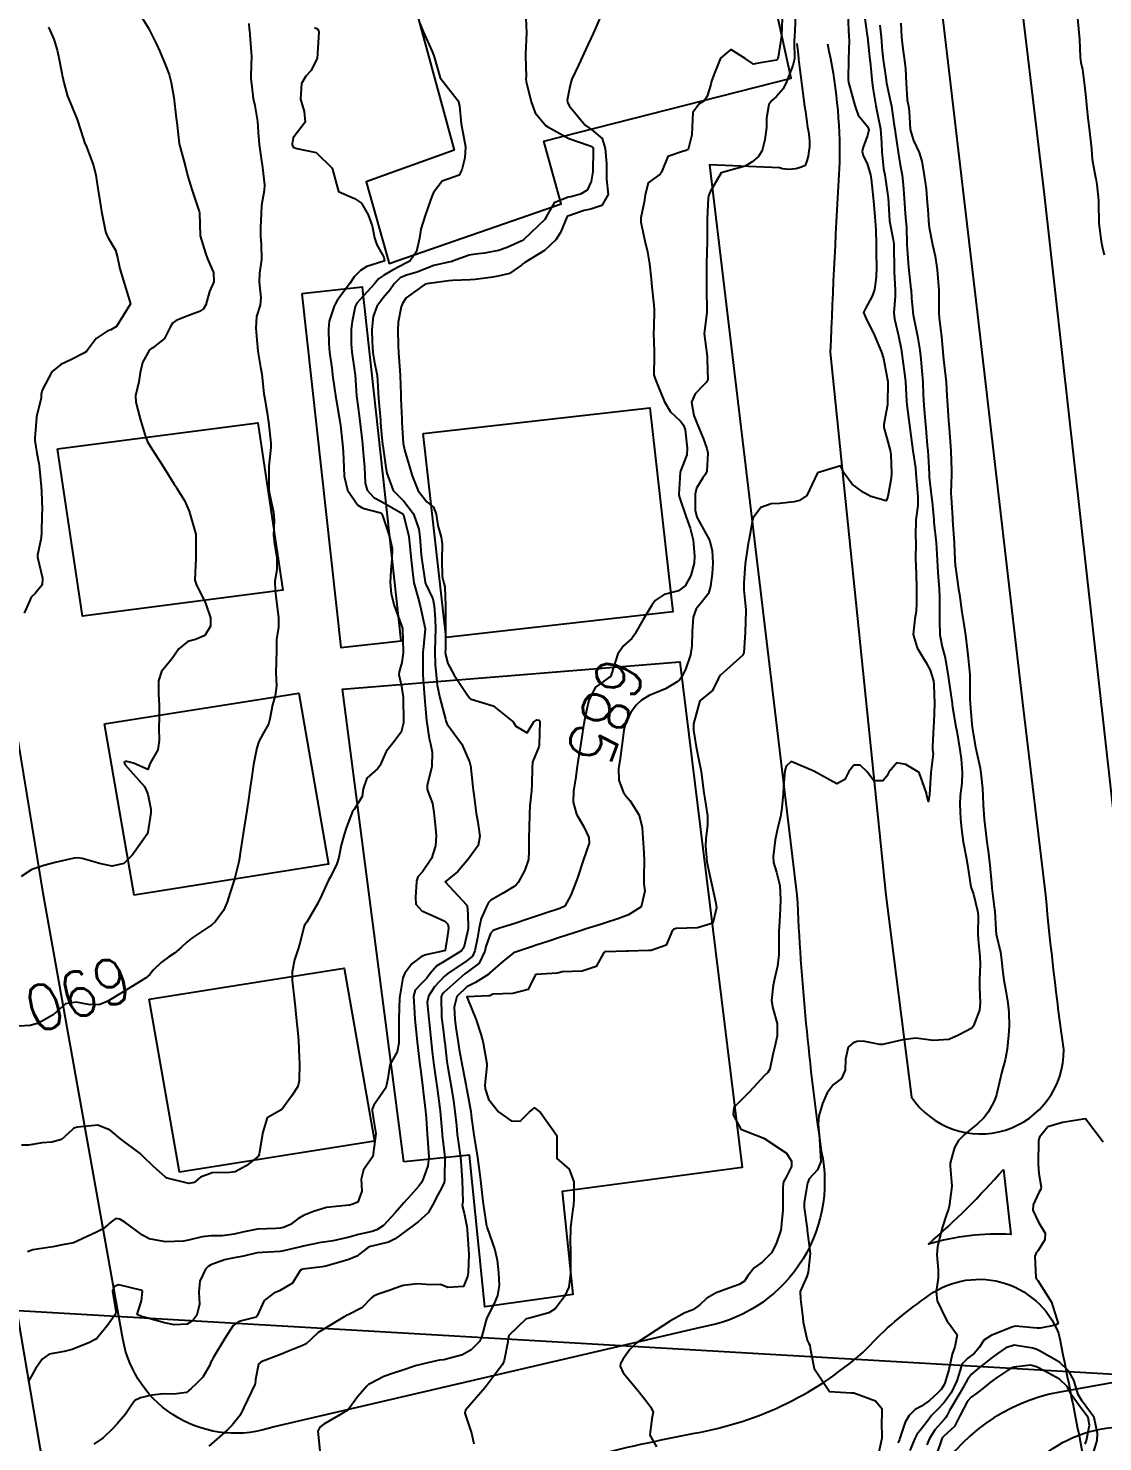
# Model space of a CAD drawing. Header units: metres. Extents: x 292545 to 299085, y 7450245 to 7463078.
# Drawn here: x 296168.9 to 296262.4, y 7455202.4 to 7455325.5 of the extents above; entities that cross this region are included whole.
import ezdxf
from ezdxf.enums import TextEntityAlignment as Align

# ---------------------------------------------------------------- set-up
doc = ezdxf.new("R2010")
doc.units = ezdxf.units.M
doc.linetypes.add('CONTINUO', pattern=[0])
for name, color, linetype in [('Cotas', 45, 'Continuous'), ('Curvas de Nivel 1m', 11, 'Continuous'), ('Curvas de Nivel 5m', 15, 'Continuous'), ('Edificações', 30, 'Continuous'), ('TEXTO', 45, 'Continuous'), ('Vias Primárias', 230, 'Continuous')]:
    doc.layers.add(name, color=color, linetype=linetype)
doc.styles.add('Style-STANDARD', font='STANDARD.shx')

msp = doc.modelspace()

# ---------------------------------------------------------------- linework, layer by layer
at = {"layer": 'Curvas de Nivel 1m', "flags": 128}
for points, elevation in [([(296178.06, 7455327.46), (296179.32, 7455325.45), (296180.02, 7455324.08), (296180.3, 7455323.44), (296180.81, 7455322.24), (296181.11, 7455321.42), (296181.3, 7455320.73), (296181.53, 7455319.42), (296181.73, 7455317.63), (296181.76, 7455317.41), (296181.78, 7455317.25), (296181.93, 7455315.94), (296182, 7455315.41), (296182.02, 7455315.31), (296182.53, 7455313.4), (296182.76, 7455312.53), (296183.08, 7455311.4), (296183.74, 7455309.51), (296183.76, 7455309.39), (296183.82, 7455307.39), (296184.28, 7455305.86), (296184.45, 7455305.38), (296184.99, 7455304.18), (296185.01, 7455303.38), (296184.62, 7455302.54), (296184.31, 7455301.38), (296184.12, 7455301.02), (296183.75, 7455300.79), (296182.74, 7455300.41), (296181.74, 7455299.99), (296181.4, 7455299.76), (296181.2, 7455299.43), (296180.72, 7455298.43), (296179.71, 7455297.62), (296179.58, 7455297.56), (296179.4, 7455297.44), (296178.79, 7455296.35), (296178.6, 7455295.45), (296178.48, 7455294.65), (296178.19, 7455293.45), (296178.21, 7455292.9), (296178.6, 7455291.45), (296178.99, 7455290.07), (296179.24, 7455289.44), (296179.61, 7455288.84), (296180.52, 7455287.43), (296181.57, 7455285.74), (296181.69, 7455285.54), (296181.77, 7455285.42), (296182.46, 7455284.32), (296182.85, 7455283.4), (296183.41, 7455281.49), (296183.44, 7455281.39), (296183.45, 7455281.33), (296183.44, 7455279.39), (296183.44, 7455279.34), (296183.36, 7455277.39), (296183.47, 7455277.05), (296184.29, 7455275.38), (296184.71, 7455274.1), (296184.71, 7455273.38), (296184.22, 7455272.57), (296183.41, 7455272.21), (296182.75, 7455272.05), (296181.95, 7455271.41), (296181.38, 7455270.58), (296180.86, 7455269.94), (296180.44, 7455269.43), (296180.19, 7455268.61), (296180.19, 7455267.43), (296180.24, 7455266.53), (296180.24, 7455265.43), (296180.22, 7455264.53), (296180.26, 7455263.43), (296180.12, 7455262.6), (296179.46, 7455261.44), (296179.4, 7455261.32), (296179.27, 7455260.89), (296178, 7455261.46), (296177.43, 7455261.61), (296177.28, 7455261.59), (296177.21, 7455261.54), (296177.19, 7455261.47), (296177.28, 7455261.32), (296178.93, 7455259.44), (296179.06, 7455259.26), (296179.25, 7455258.74), (296179.52, 7455257.44), (296179.52, 7455257.14), (296179.26, 7455255.44), (296179.2, 7455255.27), (296177.93, 7455253.46), (296177.18, 7455252.72), (296176.16, 7455252.49), (296175.17, 7455252.69), (296173.53, 7455253.16), (296173.18, 7455253.21), (296172.85, 7455253.18), (296171.18, 7455252.79), (296170.2, 7455252.53), (296169.17, 7455252.18), (296168.24, 7455251.57)], 691), ([(296212.14, 7455326.98), (296212.23, 7455325.06), (296212.16, 7455323.2), (296212.15, 7455323.06), (296212.2, 7455321.26), (296212.19, 7455321.06), (296212.22, 7455320.83), (296212.64, 7455319.05), (296213, 7455318.09), (296213.87, 7455317.03), (296213.9, 7455316.99), (296213.94, 7455316.96), (296214.09, 7455316.88), (296215.93, 7455315.84), (296217.68, 7455315.23), (296217.92, 7455315.15), (296218.01, 7455315.08), (296218.04, 7455314.99), (296218.04, 7455314.87), (296218, 7455312.99), (296217.88, 7455312.12), (296217.52, 7455311.35), (296216.94, 7455311), (296216.11, 7455310.77), (296215.87, 7455310.73), (296214.64, 7455310.24), (296213.96, 7455309.03), (296213.93, 7455308.94), (296213.84, 7455308.8), (296212.01, 7455307.06), (296211.82, 7455306.94), (296210.54, 7455306.35), (296209.81, 7455306.1), (296208.57, 7455305.86), (296207.81, 7455305.79), (296207.24, 7455305.68), (296205.8, 7455305.16), (296205.78, 7455305.15), (296205.72, 7455305.13), (296204.16, 7455304.78), (296203.8, 7455304.65), (296202.73, 7455304.22), (296201.78, 7455303.96), (296201.25, 7455303.72), (296200.7, 7455303.19), (296200.33, 7455302.64), (296199.76, 7455301.97), (296199.19, 7455301.21), (296198.89, 7455300.36), (296198.77, 7455299.21), (296198.79, 7455298.15), (296198.87, 7455297.21), (296198.98, 7455296.5), (296199.22, 7455295.21), (296199.26, 7455294.79), (296199.35, 7455293.2), (296199.51, 7455291.33), (296199.53, 7455291.2), (296199.53, 7455291.1), (296199.62, 7455290.11), (296199.7, 7455289.2), (296199.72, 7455289.09), (296200, 7455287.2), (296200.07, 7455286.7), (296200.64, 7455285.19), (296201.55, 7455284.26), (296202.41, 7455283.17), (296202.86, 7455281.83), (296202.95, 7455281.17), (296203.06, 7455279.6), (296203.11, 7455279.16), (296203.4, 7455277.22), (296203.42, 7455277.16), (296203.46, 7455277.05), (296204.07, 7455275.77), (296204.2, 7455275.15), (296204.28, 7455273.99), (296204.31, 7455273.15), (296204.29, 7455272.27), (296204.25, 7455271.15), (296204.27, 7455270.04), (296204.36, 7455269.15), (296204.47, 7455268.25), (296204.68, 7455267.14), (296205.17, 7455265.28), (296205.21, 7455265.13), (296205.23, 7455265.04), (296205.32, 7455264.85), (296206.61, 7455263.12), (296207.28, 7455261.58), (296207.38, 7455261.11), (296207.4, 7455260.98), (296207.6, 7455259.11), (296207.64, 7455258.71), (296207.86, 7455257.1), (296208.01, 7455256.31), (296208.18, 7455255.1), (296208.02, 7455254.27), (296207.18, 7455253.11), (296206.26, 7455252.03), (296205.16, 7455251.13), (296207.02, 7455249.11), (296207.06, 7455249.04), (296207.12, 7455248.31), (296207.17, 7455247.11), (296207.16, 7455247.06), (296207.11, 7455246.75), (296206.79, 7455245.41), (296206.58, 7455245.12), (296205.07, 7455244.17), (296204.43, 7455243.79), (296203.85, 7455243.15), (296203.52, 7455242.7), (296203.05, 7455242.23), (296202.53, 7455241.68), (296202.4, 7455241.17), (296202.48, 7455239.71), (296202.51, 7455239.16), (296202.68, 7455237.48), (296202.71, 7455237.16), (296202.95, 7455235.18), (296202.95, 7455235.16), (296202.97, 7455235.04), (296203.21, 7455233.16), (296203.24, 7455232.85), (296203.45, 7455231.15), (296203.5, 7455230.57), (296203.59, 7455229.15), (296203.65, 7455228.39), (296203.72, 7455227.15), (296203.64, 7455226.38), (296203.22, 7455225.16), (296203.09, 7455224.92), (296202.84, 7455224.59), (296202.16, 7455223.84), (296201.56, 7455223.17), (296200.81, 7455222.3), (296199.78, 7455221.2), (296199.2, 7455220.8), (296198.8, 7455220.68), (296197.6, 7455220.42), (296196.79, 7455220.18), (296195.39, 7455219.85), (296194.79, 7455219.78), (296194.33, 7455219.72), (296192.78, 7455219.39), (296192.7, 7455219.37), (296192.33, 7455219.28), (296191.08, 7455218.99), (296190.78, 7455218.93), (296189.25, 7455218.85), (296188.78, 7455218.81), (296187.59, 7455218.52), (296186.77, 7455218.36), (296185.93, 7455218.2), (296184.76, 7455217.76), (296184.51, 7455217.62), (296184.29, 7455217.38), (296183.8, 7455216.33), (296183.7, 7455215.39), (296183.76, 7455214.35), (296183.54, 7455213.39), (296183.17, 7455212.92), (296182.7, 7455212.61), (296181.56, 7455212.55), (296180.7, 7455212.71), (296178.95, 7455213.2), (296178.71, 7455213.27), (296178.33, 7455213.45), (296178.43, 7455213.74), (296178.72, 7455214.62), (296178.8, 7455215.45), (296178.78, 7455215.49), (296178.73, 7455215.52), (296178.64, 7455215.55), (296176.74, 7455216.02), (296176.32, 7455215.89), (296176.19, 7455215.48), (296176.48, 7455213.71), (296176.46, 7455213.47), (296175.73, 7455212.45), (296174.93, 7455211.49), (296174.81, 7455211.36), (296174.68, 7455211.26), (296174.19, 7455211.01), (296172.67, 7455210.38), (296171.97, 7455210.23), (296170.67, 7455209.98), (296170.07, 7455209.55), (296169.49, 7455208.72), (296168.85, 7455207.57)], 687), ([(296235.66, 7455326.78), (296235.61, 7455325.21), (296235.57, 7455324.78), (296235.56, 7455324.31), (296235.57, 7455322.78), (296235.43, 7455322.21), (296234.87, 7455320.79), (296234.6, 7455320.18), (296233.97, 7455319.47), (296233.61, 7455319.17), (296233.33, 7455318.81), (296233.15, 7455317.61), (296233.14, 7455316.81), (296233, 7455315.73), (296232.75, 7455314.81), (296232.44, 7455314.28), (296231.9, 7455313.81), (296231.28, 7455313.45), (296229.9, 7455313.07), (296229.18, 7455312.85), (296228.22, 7455311.21), (296228.1, 7455310.87), (296228.05, 7455310.68), (296227.96, 7455308.87), (296227.98, 7455307.03), (296227.98, 7455306.87), (296227.91, 7455304.97), (296227.91, 7455304.87), (296227.91, 7455304.76), (296227.92, 7455302.87), (296227.92, 7455302.72), (296227.94, 7455300.87), (296227.93, 7455300.69), (296227.72, 7455298.87), (296227.96, 7455296.87), (296227.98, 7455296.58), (296228.02, 7455294.87), (296227.92, 7455294.62), (296227.68, 7455294.4), (296226.93, 7455293.62), (296226.6, 7455292.88), (296226.8, 7455291.72), (296227.17, 7455290.87), (296227.62, 7455289.76), (296227.94, 7455288.87), (296228.03, 7455288.45), (296227.93, 7455286.87), (296227.83, 7455286.61), (296227.58, 7455286.31), (296227.04, 7455285.4), (296226.93, 7455284.88), (296226.93, 7455283.49), (296227.08, 7455282.87), (296227.52, 7455282.03), (296228.18, 7455280.86), (296228.4, 7455279.96), (296228.45, 7455278.86), (296228.4, 7455277.94), (296228.26, 7455276.86), (296228.09, 7455276.23), (296227.45, 7455275.41), (296227, 7455274.88), (296226.74, 7455274.18), (296226.65, 7455272.88), (296226.62, 7455271.66), (296226.52, 7455270.88), (296226.09, 7455269.6), (296225.71, 7455268.89), (296225.57, 7455268.7), (296225.37, 7455268.53), (296224.33, 7455267.94), (296223.35, 7455267.53), (296222.93, 7455267.34), (296222.25, 7455266.93), (296221.78, 7455266.5), (296221.33, 7455265.87), (296220.86, 7455264.95), (296220.7, 7455264.33), (296220.54, 7455262.95), (296220.38, 7455261.86), (296220.26, 7455260.96), (296220.27, 7455259.96), (296220.65, 7455258.95), (296220.9, 7455258.6), (296221.25, 7455258.18), (296222.05, 7455256.93), (296222.31, 7455255.84), (296222.37, 7455254.93), (296222.46, 7455253.65), (296222.49, 7455252.93), (296222.46, 7455251.63), (296222.45, 7455250.93), (296222.53, 7455250.31), (296222.22, 7455248.93), (296221.13, 7455248.24), (296220.18, 7455247.9), (296219.12, 7455247.55), (296218.68, 7455247.41), (296217.35, 7455246.99), (296217.17, 7455246.93), (296217.11, 7455246.91), (296215.67, 7455246.44), (296215.1, 7455246.26), (296214.17, 7455245.95), (296213.09, 7455245.6), (296212.67, 7455245.46), (296211.46, 7455245.06), (296211.18, 7455244.96), (296211.08, 7455244.91), (296210.18, 7455244.18), (296209.06, 7455243.22), (296209.01, 7455243.14), (296208.97, 7455243.09), (296207.8, 7455242.35), (296207.05, 7455241.97), (296206.18, 7455241.12), (296205.94, 7455240.21), (296206.01, 7455239.12), (296206.12, 7455238.24), (296206.28, 7455237.12), (296206.37, 7455236.51), (296206.63, 7455235.12), (296206.68, 7455234.84), (296206.95, 7455233.46), (296207.02, 7455233.11), (296207.04, 7455233.01), (296207.38, 7455231.11), (296207.46, 7455230.55), (296207.66, 7455229.1), (296207.8, 7455228.19), (296207.97, 7455227.1), (296208.15, 7455225.81), (296208.23, 7455225.1), (296208.4, 7455223.53), (296208.45, 7455223.09), (296208.76, 7455221.13), (296208.77, 7455221.09), (296208.8, 7455220.98), (296209.47, 7455219.08), (296209.67, 7455218.17), (296209.81, 7455217.08), (296209.85, 7455215.97), (296209.7, 7455215.08), (296209.41, 7455214.39), (296208.75, 7455213.09), (296208.74, 7455213.05), (296208.7, 7455212.85), (296208.33, 7455211.45), (296208.15, 7455211.1), (296207.43, 7455210.35), (296206.67, 7455209.93), (296205.04, 7455209.5), (296204.67, 7455209.45), (296204.4, 7455209.41), (296203.28, 7455209.15), (296202.79, 7455209.03), (296202.66, 7455208.99), (296201.3, 7455208.53), (296200.65, 7455208.33), (296199.81, 7455208.04), (296198.64, 7455207.44), (296198.49, 7455207.35), (296198.32, 7455207.21), (296197.54, 7455206.31), (296196.78, 7455205.23), (296196.71, 7455205.14), (296196.61, 7455205.06), (296196.18, 7455204.81), (296194.6, 7455203.88), (296194.23, 7455203.63), (296194.06, 7455203.27), (296194.25, 7455201.58)], 684), ([(296241.63, 7455326.7), (296241.91, 7455324.83), (296241.92, 7455324.7), (296242.02, 7455323.81), (296242.13, 7455322.7), (296242.15, 7455322.56), (296242.35, 7455320.7), (296242.41, 7455320.27), (296242.66, 7455318.69), (296242.83, 7455317.82), (296243.06, 7455316.69), (296243.16, 7455315.45), (296243.17, 7455314.69), (296243.33, 7455313.25), (296243.43, 7455312.68), (296243.7, 7455310.86), (296243.72, 7455310.68), (296243.84, 7455308.68), (296244.18, 7455307.03), (296244.22, 7455306.68), (296244.22, 7455306.27), (296244.24, 7455304.68), (296244.26, 7455304.21), (296244.34, 7455302.67), (296244.33, 7455302.11), (296244.22, 7455300.68), (296244.27, 7455300.15), (296244.62, 7455298.67), (296244.85, 7455297.53), (296244.99, 7455296.67), (296245.18, 7455295.17), (296245.23, 7455294.66), (296245.33, 7455292.99), (296245.36, 7455292.66), (296245.63, 7455290.66), (296245.89, 7455288.66), (296246.1, 7455287.17), (296246.15, 7455286.65), (296246.25, 7455285.33), (296246.31, 7455284.65), (296246.3, 7455283.9), (296246.14, 7455282.65), (296246.12, 7455281.25), (296246.14, 7455280.65), (296246.11, 7455279.26), (296246.13, 7455278.65), (296246.17, 7455277.96), (296246.2, 7455276.65), (296246.21, 7455275.4), (296246.17, 7455274.65), (296246.06, 7455274.02), (296245.9, 7455272.65), (296246.26, 7455271.5), (296246.78, 7455270.64), (296247.02, 7455270.26), (296247.38, 7455269.56), (296247.67, 7455268.63), (296247.72, 7455268.28), (296247.76, 7455266.63), (296247.71, 7455265.02), (296247.69, 7455264.63), (296247.58, 7455262.91), (296247.6, 7455262.64), (296247.65, 7455262.28), (296247.45, 7455260.64), (296247.34, 7455258.73), (296247.32, 7455258.64), (296247.31, 7455258.58), (296247.25, 7455258.12), (296247.09, 7455258.64), (296247.07, 7455258.83), (296246.43, 7455260.65), (296245.28, 7455261.33), (296244.48, 7455261.47), (296243.79, 7455260.67), (296243.62, 7455260.33), (296243.27, 7455259.91), (296242.48, 7455259.91), (296241.9, 7455260.7), (296241.28, 7455261.29), (296240.73, 7455261.27), (296240.32, 7455260.72), (296239.97, 7455260.02), (296239.26, 7455259.64), (296237.27, 7455260.75), (296235.29, 7455261.59), (296234.86, 7455261.2), (296234.74, 7455260.79), (296234.63, 7455259.42), (296234.58, 7455258.79), (296234.46, 7455257.56), (296234.36, 7455256.79), (296234.13, 7455255.88), (296233.88, 7455254.79), (296233.71, 7455253.32), (296233.74, 7455252.79), (296234, 7455251.96), (296234.3, 7455250.79), (296234.35, 7455249.58), (296234.33, 7455248.79), (296234.26, 7455247.65), (296234.2, 7455246.79), (296234.22, 7455245.67), (296234.21, 7455244.79), (296234.08, 7455243.78), (296233.87, 7455242.79), (296233.72, 7455242.12), (296233.57, 7455240.79), (296233.68, 7455240.13), (296234.06, 7455238.79), (296234.07, 7455237.72), (296233.86, 7455236.79), (296233.68, 7455236.09), (296233.43, 7455234.8), (296233.24, 7455234.51), (296232.96, 7455234.26), (296231.67, 7455232.82), (296230.94, 7455232.11), (296230.28, 7455231.48), (296230.23, 7455230.84), (296230.9, 7455229.58), (296232.89, 7455228.8), (296234.88, 7455227.49), (296235.31, 7455226.78), (296235.3, 7455226.34), (296234.85, 7455225.39), (296234.63, 7455224.99), (296234.58, 7455224.78), (296234.57, 7455224.52), (296234.55, 7455222.78), (296234.55, 7455222.51), (296234.38, 7455220.79), (296233.99, 7455219.59), (296233.57, 7455218.8), (296232.76, 7455217.99), (296232.06, 7455217.51), (296231.52, 7455216.82), (296231.23, 7455216.34), (296230.75, 7455216.05), (296229.85, 7455215.73), (296228.74, 7455215.32), (296227.94, 7455214.86), (296227.32, 7455214.27), (296226.72, 7455213.85), (296226.02, 7455213.58), (296224.79, 7455212.9), (296224.74, 7455212.86), (296224.7, 7455212.83), (296223.52, 7455212.08), (296222.69, 7455211.53), (296221.8, 7455210.93), (296221.23, 7455210.39), (296220.66, 7455209.58), (296220.43, 7455209.18), (296220.39, 7455208.95), (296220.65, 7455208.37), (296221.85, 7455206.94), (296222.62, 7455205.95), (296223.05, 7455205.36), (296223.27, 7455204.92), (296223.16, 7455204.36), (296222.97, 7455202.92), (296223.57, 7455201.91)], 682), ([(296193.79, 7455325.53), (296194.04, 7455325.39), (296194.13, 7455325.27), (296194.16, 7455325.15), (296194.05, 7455323.27), (296194.05, 7455323.24), (296194.01, 7455322.85), (296193.49, 7455321.78), (296193.02, 7455321.28), (296192.63, 7455320.63), (296192.55, 7455319.28), (296192.87, 7455318.2), (296192.97, 7455317.28), (296191.93, 7455315.91), (296191.83, 7455315.4), (296191.83, 7455315.3), (296191.92, 7455315.11), (296192.23, 7455314.98), (296193.91, 7455314.62), (296195.32, 7455313.26), (296195.87, 7455311.25), (296197.27, 7455310.63), (296197.86, 7455310.21), (296198.46, 7455309.21), (296198.79, 7455308.26), (296199.01, 7455307.21), (296199.2, 7455306.6), (296199.81, 7455305.51), (296199.86, 7455305.2), (296199.83, 7455305.17), (296199.8, 7455305.16), (296198.32, 7455304.7), (296197.79, 7455304.37), (296197.22, 7455303.8), (296196.84, 7455303.24), (296196.38, 7455302.63), (296195.76, 7455301.74), (296195.57, 7455301.43), (296195.48, 7455301.25), (296195.05, 7455299.94), (296194.99, 7455299.26), (296195.03, 7455297.94), (296195.08, 7455297.26), (296195.3, 7455295.64), (296195.35, 7455295.25), (296195.63, 7455293.28), (296195.64, 7455293.25), (296195.66, 7455293.12), (296195.97, 7455291.25), (296196.03, 7455290.85), (296196.22, 7455289.24), (296196.28, 7455288.57), (296196.34, 7455287.24), (296196.36, 7455286.46), (296196.65, 7455285.24), (296197.55, 7455283.93), (296197.98, 7455283.66), (296199.54, 7455283.24), (296199.61, 7455283.2), (296199.71, 7455283.03), (296200.32, 7455281.19), (296200.53, 7455280.16), (296200.52, 7455279.19), (296200.42, 7455278.25), (296200.36, 7455277.19), (296200.45, 7455276.19), (296200.72, 7455275.19), (296201.42, 7455273.26), (296201.44, 7455273.18), (296201.44, 7455273.16), (296201.51, 7455271.18), (296201.51, 7455271.06), (296201.38, 7455270.21), (296201.15, 7455269.41), (296201.13, 7455269.18), (296201.36, 7455268.17), (296201.5, 7455267.18), (296201.51, 7455267.02), (296201.54, 7455265.18), (296201.53, 7455264.97), (296201.31, 7455264.14), (296200.6, 7455263.19), (296200.01, 7455262.48), (296199.46, 7455261.21), (296199.27, 7455260.96), (296198.33, 7455260.15), (296198.02, 7455259.22), (296197.93, 7455258.54), (296197.23, 7455257.43), (296197.14, 7455257.32), (296197.09, 7455257.23), (296196.57, 7455255.88), (296196.36, 7455255.24), (296196.11, 7455254.32), (296195.9, 7455253.24), (296195.73, 7455252.69), (296195.17, 7455251.56), (296195, 7455251.25), (296194.41, 7455250), (296194.06, 7455249.27), (296193.12, 7455247.62), (296192.97, 7455247.43), (296192.89, 7455247.28), (296192.52, 7455245.85), (296192.34, 7455245.29), (296192.04, 7455244.32), (296191.83, 7455243.29), (296191.82, 7455242.53), (296191.97, 7455241.29), (296192.09, 7455240.23), (296192.19, 7455239.29), (296192.33, 7455237.95), (296192.38, 7455237.29), (296192.45, 7455235.81), (296192.47, 7455235.29), (296192.45, 7455233.78), (296192.32, 7455233.29), (296191.78, 7455232.44), (296190.92, 7455231.3), (296189.66, 7455230.57), (296189.27, 7455229.32), (296188.97, 7455227.42), (296188.94, 7455227.33), (296188.87, 7455227.21), (296187.82, 7455226.38), (296186.86, 7455225.87), (296186.4, 7455225.81), (296184.86, 7455225.77), (296183.85, 7455225.39), (296183.29, 7455224.94), (296182.84, 7455224.85), (296180.95, 7455225.32), (296180.85, 7455225.36), (296180.76, 7455225.42), (296179.75, 7455226.33), (296178.87, 7455227.21), (296178.59, 7455227.45), (296176.89, 7455228.73), (296175.98, 7455229.48), (296174.91, 7455229.94), (296173.15, 7455229.76), (296172.9, 7455229.7), (296172.78, 7455229.64), (296172.67, 7455229.52), (296171.75, 7455228.67), (296170.89, 7455228.45), (296170.05, 7455228.39), (296168.88, 7455228.2), (296168.26, 7455228.2)], 689), ([(296170.61, 7455325.55), (296171.07, 7455324.5), (296171.37, 7455323.54), (296171.48, 7455323.01), (296171.77, 7455321.53), (296171.81, 7455321.36), (296171.98, 7455320.6), (296172.28, 7455319.53), (296172.5, 7455318.99), (296173.1, 7455317.52), (296173.65, 7455315.79), (296173.75, 7455315.51), (296173.92, 7455315.12), (296174.52, 7455313.5), (296174.73, 7455312.66), (296174.92, 7455311.5), (296175.1, 7455310.26), (296175.22, 7455309.5), (296175.58, 7455307.74), (296175.66, 7455307.49), (296175.82, 7455307.21), (296176.45, 7455306.12), (296176.63, 7455305.48), (296176.82, 7455304.5), (296177.15, 7455303.47), (296177.75, 7455301.46), (296176.54, 7455299.48), (296176.03, 7455299.18), (296175.73, 7455299.06), (296174.77, 7455298.45), (296174.06, 7455297.51), (296173.91, 7455297.3), (296173.7, 7455297.15), (296172.61, 7455296.6), (296171.69, 7455296.17), (296170.9, 7455295.54), (296170.05, 7455293.94), (296169.98, 7455293.56), (296169.96, 7455293.25), (296169.64, 7455291.87), (296169.58, 7455291.61), (296169.58, 7455291.56), (296169.42, 7455289.75), (296169.42, 7455289.56), (296169.6, 7455288.45), (296169.77, 7455287.56), (296169.8, 7455287.35), (296169.97, 7455285.56), (296170.01, 7455285.1), (296170.05, 7455283.55), (296170.03, 7455283.06), (296170.01, 7455281.56), (296169.98, 7455281.08), (296169.66, 7455279.56), (296169.66, 7455279.39), (296170.08, 7455277.55), (296170.05, 7455276.97), (296169.45, 7455276.23), (296169.09, 7455275.92), (296168.97, 7455275.56), (296168.48, 7455274.52)], 692), ([(296202.89, 7455326.01), (296203.23, 7455325.16), (296204.02, 7455323.44), (296204.14, 7455323.15), (296204.2, 7455322.96), (296204.71, 7455321.14), (296205.97, 7455319.55), (296206.28, 7455319.13), (296206.39, 7455318.69), (296206.54, 7455317.12), (296206.69, 7455316.37), (296206.92, 7455315.12), (296206.87, 7455314.16), (296206.62, 7455313.12), (296206.36, 7455312.66), (296205.89, 7455312.49), (296204.9, 7455312.13), (296204.14, 7455311.15), (296204.06, 7455310.96), (296203.87, 7455310.47), (296203.41, 7455309.16), (296203.04, 7455307.96), (296202.93, 7455307.16), (296202.65, 7455306.01), (296202.08, 7455305.18), (296201.91, 7455305.07), (296201.8, 7455305.02), (296200.58, 7455304.4), (296199.78, 7455303.91), (296199.36, 7455303.62), (296198.99, 7455303.21), (296197.76, 7455301.82), (296197.47, 7455301.52), (296197.32, 7455301.23), (296197.05, 7455299.92), (296196.97, 7455299.24), (296196.97, 7455297.98), (296197.04, 7455297.24), (296197.26, 7455295.66), (296197.31, 7455295.23), (296197.44, 7455293.45), (296197.47, 7455293.23), (296197.64, 7455291.94), (296197.73, 7455291.23), (296197.92, 7455289.53), (296197.95, 7455289.22), (296197.99, 7455288.84), (296198.12, 7455287.22), (296198.18, 7455285.84), (296198.35, 7455285.22), (296198.94, 7455284.6), (296199.55, 7455284.26), (296201.47, 7455283.18), (296201.54, 7455283.07), (296201.98, 7455281.18), (296202.06, 7455280.62), (296202.2, 7455279.17), (296202.27, 7455278.38), (296202.44, 7455277.17), (296202.81, 7455275.81), (296202.98, 7455275.16), (296203.42, 7455273.16), (296203.23, 7455271.33), (296203.22, 7455271.16), (296203.21, 7455269.32), (296203.22, 7455269.16), (296203.35, 7455267.16), (296203.52, 7455265.16), (296203.76, 7455263.6), (296203.87, 7455263.15), (296204.02, 7455262.42), (296203.98, 7455261.15), (296203.6, 7455259.5), (296203.6, 7455259.15), (296204.04, 7455257.95), (296204.17, 7455257.15), (296204.27, 7455256.09), (296204.36, 7455255.14), (296204.31, 7455254.26), (296203.97, 7455253.15), (296203.17, 7455251.99), (296202.77, 7455251.56), (296202.65, 7455251.17), (296202.57, 7455249.74), (296202.6, 7455249.17), (296203.13, 7455248.58), (296204.11, 7455248.16), (296205.12, 7455247.68), (296205.4, 7455247.42), (296205.45, 7455247.13), (296205.42, 7455246.83), (296205.14, 7455245.14), (296205.08, 7455245.1), (296203.47, 7455244.77), (296203.08, 7455244.61), (296202.26, 7455243.98), (296201.63, 7455243.17), (296201.47, 7455242.77), (296201.2, 7455241.18), (296201.19, 7455241.03), (296201.13, 7455239.18), (296201.13, 7455239.06), (296201.11, 7455237.18), (296201.11, 7455237.06), (296200.98, 7455236.31), (296200.34, 7455235.19), (296200.15, 7455233.99), (296199.99, 7455233.19), (296198.93, 7455231.66), (296198.8, 7455231.33), (296198.79, 7455231.21), (296198.91, 7455230.42), (296199.12, 7455229.21), (296198.87, 7455227.21), (296198.04, 7455226.04), (296197.85, 7455225.22), (296197.89, 7455224.17), (296197.54, 7455223.22), (296197.04, 7455223.01), (296196.82, 7455222.95), (296196.51, 7455222.92), (296194.82, 7455222.75), (296193.69, 7455222.4), (296192.81, 7455222.05), (296192.32, 7455221.77), (296191.68, 7455221.29), (296191.08, 7455221.02), (296190.8, 7455220.96), (296190.43, 7455220.94), (296188.8, 7455220.86), (296187.52, 7455220.61), (296186.79, 7455220.43), (296185.73, 7455220.3), (296184.79, 7455220.28), (296183.98, 7455220.2), (296182.79, 7455219.9), (296182.37, 7455219.82), (296180.79, 7455219.76), (296179.38, 7455220.04), (296178.79, 7455220.35), (296177.27, 7455221.47), (296176.81, 7455221.75), (296176.48, 7455221.8), (296176.04, 7455221.48), (296175.37, 7455220.91), (296174.79, 7455220.61), (296173.1, 7455219.83), (296172.78, 7455219.69), (296172.65, 7455219.66), (296171.97, 7455219.53), (296170.99, 7455219.33), (296170.78, 7455219.29), (296169.26, 7455219.08), (296168.77, 7455218.89)], 688), ([(296218.66, 7455326.38), (296218.03, 7455324.99), (296217.4, 7455323.62), (296217.11, 7455323), (296216.76, 7455322.24), (296216.19, 7455321.01), (296216.14, 7455320.86), (296215.98, 7455320.21), (296215.77, 7455319.2), (296215.81, 7455319.01), (296215.96, 7455318.71), (296217.36, 7455317), (296217.94, 7455316.62), (296218.82, 7455315.86), (296219.09, 7455314.97), (296219.19, 7455313.69), (296219.19, 7455312.97), (296219.21, 7455312.3), (296219.34, 7455310.97), (296218.81, 7455310.03), (296217.85, 7455309.7), (296217.27, 7455309.58), (296215.84, 7455309.1), (296215.79, 7455309.07), (296215.75, 7455309.01), (296215.19, 7455307.66), (296214.8, 7455307.02), (296213.81, 7455306.1), (296212.08, 7455305.06), (296211.91, 7455304.95), (296211.8, 7455304.82), (296210.75, 7455304.11), (296209.78, 7455303.86), (296209.11, 7455303.76), (296207.78, 7455303.58), (296207.34, 7455303.55), (296205.78, 7455303.48), (296205.46, 7455303.45), (296203.77, 7455303.23), (296203.71, 7455303.22), (296203.42, 7455303.16), (296201.76, 7455301.99), (296201.45, 7455301.49), (296201.33, 7455301.18), (296201.07, 7455299.85), (296201.02, 7455299.19), (296201.06, 7455297.84), (296201.1, 7455297.19), (296201.21, 7455295.66), (296201.24, 7455295.18), (296201.28, 7455293.57), (296201.29, 7455293.18), (296201.37, 7455291.45), (296201.39, 7455291.18), (296201.51, 7455289.28), (296201.52, 7455289.18), (296201.61, 7455288.75), (296202.09, 7455287.17), (296202.27, 7455286.48), (296202.8, 7455285.17), (296203.55, 7455284.22), (296204.15, 7455283.75), (296204.37, 7455283.15), (296204.52, 7455282.15), (296204.81, 7455281.14), (296204.9, 7455280.53), (296204.87, 7455279.14), (296204.9, 7455277.71), (296205.05, 7455277.14), (296205.12, 7455276.8), (296205.18, 7455275.13), (296205.18, 7455274.87), (296205.18, 7455273.13), (296205.17, 7455271.36), (296205.16, 7455271.13), (296205.18, 7455270.92), (296205.38, 7455270.13), (296205.94, 7455269.12), (296207.1, 7455267.37), (296207.29, 7455267.11), (296207.35, 7455267.06), (296207.43, 7455267.03), (296209.34, 7455266.46), (296211.08, 7455265.06), (296211.17, 7455264.91), (296211.32, 7455264.68), (296212.29, 7455264.08), (296212.87, 7455265.04), (296213.15, 7455265.22), (296213.33, 7455265.19), (296213.4, 7455265.11), (296213.41, 7455265.04), (296213.34, 7455263.08), (296213.34, 7455263.04), (296213.34, 7455263.01), (296213.3, 7455262.87), (296212.77, 7455261.55), (296212.74, 7455261.05), (296212.69, 7455259.61), (296212.67, 7455259.05), (296212.54, 7455257.75), (296212.49, 7455257.05), (296212.48, 7455255.78), (296212.45, 7455255.05), (296212.45, 7455253.78), (296212.4, 7455253.05), (296212.08, 7455252.14), (296211.5, 7455251.06), (296211.35, 7455250.86), (296211.15, 7455250.71), (296210.21, 7455250.14), (296209.14, 7455249.51), (296208.92, 7455249.31), (296208.8, 7455249.09), (296208.3, 7455247.92), (296208.11, 7455247.1), (296207.96, 7455246.25), (296207.74, 7455245.1), (296207.54, 7455244.65), (296207.07, 7455244.26), (296205.39, 7455243.14), (296205.06, 7455242.87), (296204.22, 7455241.98), (296203.69, 7455241.15), (296203.59, 7455240.6), (296203.72, 7455239.15), (296203.81, 7455238.35), (296203.94, 7455237.15), (296204.05, 7455236.08), (296204.16, 7455235.15), (296204.37, 7455233.72), (296204.46, 7455233.14), (296204.68, 7455231.39), (296204.71, 7455231.14), (296204.88, 7455229.15), (296204.89, 7455229.06), (296205.11, 7455227.37), (296205.12, 7455227.14), (296205.1, 7455225.38), (296205.1, 7455225.14), (296205.07, 7455224.92), (296204.84, 7455224.44), (296204.38, 7455223.6), (296204.16, 7455223.15), (296203.67, 7455222.3), (296202.81, 7455221.52), (296202.33, 7455221.17), (296200.79, 7455220.02), (296200.23, 7455219.75), (296198.78, 7455219.4), (296198.63, 7455219.36), (296198.37, 7455219.21), (296197.47, 7455218.52), (296196.77, 7455218.23), (296195.99, 7455218.01), (296194.76, 7455217.64), (296194.44, 7455217.58), (296192.75, 7455217.39), (296192.66, 7455217.37), (296192.54, 7455217.28), (296191.86, 7455216.17), (296190.73, 7455215.49), (296190.23, 7455215.31), (296189.38, 7455214.67), (296188.79, 7455213.33), (296188.7, 7455213.21), (296187.2, 7455212.84), (296186.69, 7455212.47), (296185.97, 7455211.36), (296184.95, 7455209.66), (296184.8, 7455209.38), (296184.76, 7455209.28), (296184.66, 7455209.02), (296184.05, 7455207.98), (296183.48, 7455207.39), (296183.04, 7455206.99), (296182.63, 7455206.66), (296181.52, 7455206.51), (296180.62, 7455206.54), (296179.6, 7455206.41), (296178.62, 7455206.19), (296178.13, 7455205.94), (296177.77, 7455205.46), (296177.31, 7455204.76), (296176.6, 7455203.91), (296176.19, 7455203.48), (296175.37, 7455202.69), (296174.57, 7455202.15)], 686), ([(296240.22, 7455326.56), (296240.32, 7455324.72), (296240.33, 7455324.42), (296240.29, 7455322.72), (296240.25, 7455320.98), (296240.28, 7455320.73), (296240.4, 7455320.31), (296240.84, 7455318.72), (296241.13, 7455317.89), (296241.94, 7455316.9), (296242.03, 7455316.7), (296242.04, 7455316.6), (296241.93, 7455316.1), (296241.54, 7455315.09), (296241.47, 7455314.71), (296241.55, 7455314.35), (296241.9, 7455313.67), (296242.18, 7455312.7), (296242.24, 7455312.35), (296242.43, 7455310.69), (296242.48, 7455310.08), (296242.59, 7455308.69), (296242.66, 7455307.86), (296242.69, 7455306.69), (296242.68, 7455305.82), (296242.72, 7455304.69), (296242.7, 7455303.78), (296242.53, 7455302.69), (296242.34, 7455302.12), (296241.76, 7455301.04), (296241.57, 7455300.7), (296241.75, 7455300.29), (296242.54, 7455298.69), (296243.15, 7455297.24), (296243.33, 7455296.68), (296243.68, 7455294.83), (296243.7, 7455294.68), (296243.7, 7455294.66), (296243.67, 7455292.68), (296243.67, 7455292.66), (296243.65, 7455292.5), (296243.36, 7455290.96), (296243.36, 7455290.68), (296243.62, 7455289.76), (296243.9, 7455288.68), (296243.95, 7455288.33), (296244.01, 7455286.68), (296243.99, 7455286.26), (296243.69, 7455284.68), (296243.66, 7455284.58), (296243.56, 7455284.31), (296242.23, 7455284.69), (296241.57, 7455285.02), (296240.6, 7455285.74), (296239.87, 7455286.73), (296239.79, 7455286.94), (296239.59, 7455287.36), (296239.11, 7455287.21), (296237.58, 7455286.75), (296236.65, 7455284.76), (296236.01, 7455284.32), (296235.55, 7455284.21), (296234.26, 7455284.08), (296233.55, 7455284.04), (296232.63, 7455283.73), (296231.98, 7455282.82), (296231.88, 7455282.47), (296231.59, 7455280.82), (296231.58, 7455280.75), (296231.51, 7455280.4), (296231.29, 7455278.82), (296231.16, 7455277.13), (296231.15, 7455276.82), (296231.17, 7455276.54), (296231.33, 7455274.82), (296231.33, 7455274.71), (296231.29, 7455272.82), (296231.17, 7455271.05), (296231.04, 7455270.83), (296229.38, 7455269.35), (296229.12, 7455269.11), (296228.96, 7455268.85), (296228.44, 7455267.78), (296227.34, 7455266.87), (296226.77, 7455264.88), (296226.77, 7455264.33), (296227.02, 7455262.87), (296227.28, 7455261.58), (296227.42, 7455260.87), (296227.44, 7455260.7), (296227.68, 7455258.87), (296227.78, 7455258.34), (296228.01, 7455256.86), (296228, 7455256.08), (296227.84, 7455254.86), (296227.82, 7455254.24), (296227.95, 7455252.86), (296228.13, 7455251.9), (296228.37, 7455250.86), (296228.73, 7455249.26), (296228.79, 7455248.85), (296228.45, 7455247.53), (296227.12, 7455247.1), (296225.26, 7455247.05), (296225.11, 7455246.99), (296225.05, 7455246.96), (296224.96, 7455246.9), (296224.41, 7455245.59), (296223.09, 7455245.15), (296222.87, 7455245.14), (296221.08, 7455245.07), (296220.96, 7455245.07), (296219.08, 7455245.02), (296219.05, 7455245.01), (296218.98, 7455244.97), (296218.31, 7455243.74), (296217.07, 7455243.35), (296215.34, 7455243.29), (296215.06, 7455243.2), (296214.92, 7455243.17), (296213.06, 7455243.06), (296213.04, 7455243.06), (296213.01, 7455243.04), (296212.37, 7455241.73), (296211.05, 7455241.39), (296209.3, 7455241.34), (296209.04, 7455241.2), (296208.96, 7455241.18), (296207.04, 7455241.11), (296207.86, 7455239.1), (296208.26, 7455237.84), (296208.46, 7455237.1), (296208.78, 7455235.28), (296208.78, 7455235.09), (296208.62, 7455233.42), (296208.65, 7455233.09), (296208.93, 7455232.2), (296209.81, 7455231.08), (296210.91, 7455230.3), (296211.68, 7455230.29), (296212.48, 7455231.05), (296212.93, 7455231.44), (296213.46, 7455231.03), (296214.89, 7455229.02), (296214.87, 7455227.02), (296215.95, 7455226.09), (296216.35, 7455225), (296216.37, 7455223.46), (296216.32, 7455223), (296216.23, 7455222.42), (296216.06, 7455221.01), (296216.05, 7455219.74), (296216.07, 7455219.01), (296216.08, 7455217.68), (296216.08, 7455217.01), (296215.92, 7455215.82), (296215.55, 7455215.01), (296215.2, 7455214.54), (296214.72, 7455213.94), (296214.17, 7455213.57), (296212.7, 7455213.17), (296212.6, 7455213.15), (296212.21, 7455213.05), (296210.69, 7455211.61), (296210.61, 7455211.15), (296210.6, 7455211.07), (296210.3, 7455209.44), (296210.14, 7455209.08), (296209.5, 7455208.24), (296208.63, 7455207.09), (296206.92, 7455205.12), (296206.87, 7455204.85), (296207.44, 7455203.11), (296207.64, 7455202.17)], 683), ([(296243.01, 7455325.73), (296243.11, 7455324.69), (296243.22, 7455323.49), (296243.31, 7455322.69), (296243.52, 7455321.16), (296243.6, 7455320.68), (296243.97, 7455318.92), (296244.01, 7455318.68), (296244.26, 7455316.99), (296244.31, 7455316.67), (296244.38, 7455316.23), (296244.61, 7455314.67), (296244.79, 7455313.55), (296244.94, 7455312.66), (296245.04, 7455311.82), (296245.12, 7455310.66), (296245.21, 7455309.31), (296245.27, 7455308.66), (296245.32, 7455308.14), (296245.37, 7455306.66), (296245.46, 7455305.01), (296245.49, 7455304.66), (296245.71, 7455302.72), (296245.72, 7455302.66), (296245.77, 7455301.96), (296245.88, 7455300.78), (296245.88, 7455300.66), (296245.91, 7455300.5), (296246.29, 7455298.65), (296246.5, 7455297.43), (296246.58, 7455296.65), (296246.67, 7455295.63), (296246.74, 7455294.64), (296246.78, 7455293.53), (296246.84, 7455292.64), (296246.9, 7455291.9), (296247, 7455290.64), (296247.13, 7455289.12), (296247.19, 7455288.64), (296247.22, 7455288.26), (296247.29, 7455286.63), (296247.31, 7455286.36), (296247.51, 7455284.63), (296247.56, 7455284.2), (296247.7, 7455282.63), (296247.71, 7455282.45), (296247.92, 7455280.63), (296247.95, 7455280.19), (296248.02, 7455278.62), (296248.06, 7455278.05), (296248.16, 7455276.62), (296248.19, 7455275.89), (296248.19, 7455274.62), (296248.2, 7455273.85), (296248.24, 7455272.62), (296248.44, 7455271.58), (296248.7, 7455270.62), (296248.96, 7455269.03), (296249.01, 7455268.61), (296249.3, 7455266.66), (296249.3, 7455266.61), (296249.3, 7455266.57), (296249.34, 7455266.33), (296249.63, 7455264.61), (296249.7, 7455264.23), (296249.98, 7455262.6), (296250.08, 7455261.82), (296250.17, 7455260.6), (296250.16, 7455259.7), (296250.01, 7455258.6), (296249.96, 7455257.89), (296250.03, 7455256.6), (296250.12, 7455255.7), (296250.27, 7455254.6), (296250.52, 7455253.27), (296250.65, 7455252.6), (296250.9, 7455250.85), (296250.96, 7455250.59), (296251.15, 7455250.03), (296251.52, 7455248.59), (296251.57, 7455248.15), (296251.55, 7455246.59), (296251.58, 7455246.11), (296251.71, 7455244.58), (296251.73, 7455243.93), (296251.69, 7455242.58), (296251.69, 7455241.95), (296251.73, 7455240.58), (296251.67, 7455239.94), (296251.16, 7455238.59), (296251.11, 7455238.49), (296251.01, 7455238.38), (296249.85, 7455237.76), (296249, 7455237.4), (296247.66, 7455237.29), (296247, 7455237.4), (296246.15, 7455237.5), (296245, 7455237.36), (296243.24, 7455236.94), (296243, 7455236.94), (296241.55, 7455237.25), (296241, 7455237.21), (296240.64, 7455237.07), (296240.25, 7455236.72), (296240.02, 7455235.68), (296239.99, 7455234.72), (296239.68, 7455234), (296238.95, 7455233.45), (296238.42, 7455232.74), (296238.01, 7455231.82), (296237.69, 7455230.75), (296237.64, 7455230.02), (296237.74, 7455228.75), (296237.8, 7455227.66), (296237.87, 7455226.75), (296237.58, 7455226.03), (296236.85, 7455225.26), (296236.72, 7455224.89), (296236.69, 7455224.76), (296236.42, 7455223.17), (296236.42, 7455222.76), (296236.67, 7455220.9), (296236.68, 7455220.76), (296236.79, 7455219.88), (296236.93, 7455218.76), (296236.76, 7455217.12), (296236.67, 7455216.84), (296236.64, 7455216.76), (296236.08, 7455215.43), (296236.1, 7455214.77), (296236.31, 7455213.16), (296236.34, 7455212.76), (296236.69, 7455211.21), (296236.83, 7455210.91), (296236.92, 7455210.76), (296236.93, 7455210.5), (296237.28, 7455208.75), (296238.63, 7455206.74), (296240.54, 7455206.62), (296240.63, 7455206.62), (296240.73, 7455206.61), (296242.63, 7455205.91), (296243.18, 7455205.25), (296243.18, 7455204.68), (296243.16, 7455204.13), (296243.17, 7455202.68), (296242.81, 7455200.93)], 681), ([(296260.22, 7455326.33), (296260.39, 7455324.48), (296260.46, 7455322.93), (296260.51, 7455322.48), (296260.64, 7455321.85), (296260.83, 7455320.48), (296260.93, 7455319.43), (296261.04, 7455318.47), (296261.13, 7455317.65), (296261.25, 7455316.47), (296261.43, 7455314.96), (296261.46, 7455314.47), (296261.5, 7455314.06), (296261.79, 7455312.46), (296261.81, 7455312.37), (296261.89, 7455311.86), (296262.04, 7455310.46), (296262.05, 7455310.28), (296262.09, 7455308.46), (296262.27, 7455306.91), (296262.37, 7455306.46), (296262.55, 7455305.72)], 679), ([(296262.44, 7455228.45), (296260.91, 7455230.47), (296258.91, 7455230.17), (296257.63, 7455229.78), (296256.9, 7455228.88), (296256.83, 7455228.59), (296256.82, 7455228.52), (296256.79, 7455226.61), (296256.79, 7455226.52), (296256.86, 7455225.71), (296257.05, 7455224.52), (296257.02, 7455224.34), (296256.84, 7455224.06), (296256.36, 7455222.99), (296256.34, 7455222.52), (296256.81, 7455221.48), (296257.39, 7455220.51), (296257.37, 7455219.94), (296256.78, 7455219.01), (296256.59, 7455218.71), (296256.51, 7455218.52), (296256.6, 7455216.67), (296256.66, 7455216.52), (296256.75, 7455216.39), (296257.94, 7455214.51), (296258.54, 7455212.66), (296258.3, 7455212.5), (296256.97, 7455212.25), (296256.7, 7455212.25), (296254.83, 7455212.41), (296254.7, 7455212.4), (296254.49, 7455212.33), (296252.69, 7455211.62), (296252.07, 7455211.2), (296251.67, 7455210.58), (296251.22, 7455210.04), (296250.67, 7455209.63), (296250.15, 7455209.1), (296249.99, 7455208.6), (296249.71, 7455207.67), (296249.21, 7455206.61), (296248.62, 7455205.77), (296248.05, 7455205.19), (296247.51, 7455204.63), (296247.12, 7455204.12), (296246.6, 7455203.45), (296246.23, 7455203), (296246.06, 7455202.65), (296245.63, 7455201.59)], 679), ([(296261.62, 7455201.42), (296261.92, 7455202.46), (296261.97, 7455203.07), (296261.66, 7455204.46), (296260.62, 7455205.9), (296260.28, 7455206.48), (296259.89, 7455207.72), (296259.45, 7455208.49), (296258.66, 7455209.28), (296256.91, 7455210.28), (296256.68, 7455210.39), (296256.34, 7455210.52), (296254.69, 7455210.78), (296253.97, 7455210.55), (296253.23, 7455210.01), (296252.67, 7455209.61), (296252.08, 7455209.15), (296251.4, 7455208.58), (296251, 7455208.24), (296250.64, 7455207.78), (296249.97, 7455206.6), (296249.07, 7455205.07), (296248.83, 7455204.62), (296248.76, 7455204.47), (296248.61, 7455204.3), (296247.82, 7455203.41), (296247.32, 7455202.63), (296247.11, 7455202.1)], 678), ([(296260.88, 7455202.16), (296261, 7455202.47), (296261.26, 7455203.8), (296261.14, 7455204.46), (296260.61, 7455205.2), (296259.68, 7455206.48), (296259.31, 7455207.16), (296258.65, 7455207.81), (296257.38, 7455208.51), (296256.66, 7455208.89), (296256.14, 7455209.04), (296254.66, 7455208.86), (296254.44, 7455208.77), (296254.12, 7455208.56), (296253.24, 7455207.97), (296252.64, 7455207.54), (296252.11, 7455207.1), (296251.44, 7455206.58), (296250.96, 7455206.25), (296250.63, 7455205.88), (296249.98, 7455204.6), (296249.52, 7455203.69), (296248.59, 7455202.84), (296248.47, 7455202.73), (296248.41, 7455202.62), (296247.93, 7455201.26)], 677)]:
    msp.add_lwpolyline(points, dxfattribs=dict(at, elevation=elevation))
at = {"layer": 'Curvas de Nivel 5m', "flags": 128}
for points, elevation in [([(296188.05, 7455325.87), (296188.1, 7455325.34), (296188.11, 7455325.28), (296188.27, 7455323.34), (296188.29, 7455323.06), (296188.22, 7455321.34), (296188.22, 7455321.11), (296188.43, 7455319.34), (296188.58, 7455318.72), (296188.82, 7455317.33), (296188.86, 7455316.4), (296188.95, 7455315.33), (296189.12, 7455314.11), (296189.24, 7455313.33), (296189.42, 7455311.78), (296189.39, 7455311.32), (296189.16, 7455310.02), (296189.12, 7455309.33), (296189.07, 7455308.1), (296189.07, 7455307.33), (296189.12, 7455306.64), (296189.17, 7455305.33), (296189, 7455304.12), (296188.95, 7455303.33), (296189.11, 7455301.98), (296189.04, 7455301.33), (296188.73, 7455300.34), (296188.67, 7455299.33), (296188.74, 7455298.31), (296188.84, 7455297.33), (296189.08, 7455295.93), (296189.18, 7455295.33), (296189.37, 7455293.62), (296189.41, 7455293.32), (296189.64, 7455291.96), (296189.74, 7455291.32), (296189.76, 7455291.19), (296189.97, 7455289.32), (296189.97, 7455288.95), (296189.81, 7455287.32), (296189.8, 7455287.1), (296189.79, 7455285.32), (296189.82, 7455285.05), (296190.22, 7455283.31), (296190.26, 7455282.58), (296190.2, 7455281.31), (296190.28, 7455280.53), (296190.51, 7455279.31), (296190.49, 7455278.3), (296190.32, 7455277.31), (296190.35, 7455276.42), (296190.49, 7455275.31), (296190.63, 7455274.11), (296190.63, 7455273.31), (296190.48, 7455272.23), (296190.46, 7455271.31), (296190.44, 7455270.26), (296190.42, 7455269.31), (296190.47, 7455268.2), (296190.35, 7455267.31), (296190.11, 7455266.54), (296189.89, 7455265.31), (296189.77, 7455264.86), (296189.31, 7455264.05), (296188.92, 7455263.33), (296188.76, 7455262.79), (296188.47, 7455261.33), (296188.31, 7455260.3), (296188.17, 7455259.34), (296187.99, 7455258.09), (296187.88, 7455257.34), (296187.79, 7455256.78), (296187.56, 7455255.34), (296187.28, 7455253.44), (296187.27, 7455253.35), (296187.18, 7455252.85), (296186.82, 7455251.35), (296186.41, 7455250.1), (296186.18, 7455249.36), (296185.86, 7455248.63), (296185.12, 7455247.63), (296184.83, 7455247.37), (296183.1, 7455246.21), (296182.65, 7455245.86), (296182.16, 7455245.41), (296181.58, 7455244.92), (296181.08, 7455244.58), (296180.41, 7455244.09), (296179.73, 7455243.43), (296179.43, 7455243.06), (296179.06, 7455242.74), (296177.04, 7455241.47), (296175.79, 7455240.73), (296175.03, 7455240.4), (296174.1, 7455240.43), (296173.03, 7455240.63), (296172.08, 7455240.48), (296171.01, 7455239.54), (296169.75, 7455238.81), (296169.01, 7455238.61), (296168.02, 7455238.56)], 690), ([(296234.51, 7455326.34), (296234.43, 7455324.79), (296234.16, 7455322.94), (296234.12, 7455322.8), (296234.01, 7455322.68), (296232.43, 7455322.4), (296232.01, 7455322.34), (296231.29, 7455322.83), (296230.02, 7455323.61), (296229.12, 7455322.85), (296228.54, 7455321.4), (296228.36, 7455320.86), (296228.28, 7455320.57), (296227.97, 7455319.55), (296227.71, 7455319.13), (296227.27, 7455318.88), (296226.73, 7455318.11), (296226.65, 7455316.88), (296226.64, 7455316.17), (296226.31, 7455314.89), (296226.04, 7455314.77), (296225.92, 7455314.75), (296224.53, 7455314.29), (296223.98, 7455312.92), (296223.89, 7455312.76), (296222.82, 7455311.99), (296222.56, 7455310.93), (296222.48, 7455310.32), (296222.19, 7455308.94), (296222.19, 7455308.58), (296222.54, 7455306.93), (296222.76, 7455305.98), (296222.95, 7455304.93), (296223.1, 7455303.61), (296223.16, 7455302.93), (296223.33, 7455301.35), (296223.36, 7455300.92), (296223.32, 7455299.33), (296223.31, 7455298.92), (296223.34, 7455297.29), (296223.35, 7455296.92), (296223.33, 7455295.28), (296223.43, 7455294.92), (296223.67, 7455294.34), (296224.25, 7455292.91), (296224.79, 7455292.05), (296225.64, 7455291.25), (296225.9, 7455290.89), (296226.04, 7455290.48), (296226.24, 7455288.88), (296226.19, 7455288.3), (296225.64, 7455286.89), (296225.63, 7455286.84), (296225.58, 7455286.26), (296225.5, 7455284.89), (296225.56, 7455284.6), (296226.14, 7455282.88), (296226.5, 7455281.91), (296226.76, 7455280.88), (296226.88, 7455279.5), (296226.84, 7455278.88), (296226.55, 7455277.81), (296226.06, 7455276.89), (296225.46, 7455276.46), (296224.23, 7455276.14), (296223.45, 7455275.62), (296223.16, 7455275.21), (296222.98, 7455274.92), (296222.4, 7455273.96), (296221.81, 7455272.94), (296221.68, 7455272.68), (296221.41, 7455272.32), (296220.69, 7455271.67), (296220.18, 7455270.96), (296219.65, 7455269.24), (296219.54, 7455268.97), (296219.43, 7455268.91), (296219.37, 7455268.89), (296218.26, 7455268.08), (296217.68, 7455266.99), (296217.61, 7455266.71), (296217.33, 7455265.35), (296217.26, 7455265.05), (296217.25, 7455264.99), (296217.24, 7455264.91), (296216.95, 7455263), (296216.72, 7455261.56), (296216.63, 7455261), (296216.52, 7455260.26), (296216.34, 7455259), (296216.3, 7455258.06), (296216.58, 7455257), (296217.22, 7455255.91), (296217.67, 7455254.99), (296217.68, 7455254.5), (296217.18, 7455252.99), (296216.69, 7455251.47), (296216.51, 7455251), (296216.11, 7455249.97), (296215.57, 7455249.01), (296215.13, 7455248.79), (296213.81, 7455248.35), (296213.12, 7455248.13), (296212.31, 7455247.86), (296211.12, 7455247.47), (296209.88, 7455247.08), (296209.32, 7455246.88), (296209.11, 7455246.62), (296208.7, 7455245.48), (296208.6, 7455245.09), (296208.12, 7455244.05), (296207.06, 7455243.25), (296206.86, 7455243.11), (296205.05, 7455241.47), (296204.88, 7455241.3), (296204.81, 7455241.14), (296204.84, 7455239.32), (296204.85, 7455239.14), (296205, 7455238.02), (296205.11, 7455237.25), (296205.12, 7455237.14), (296205.3, 7455235.46), (296205.35, 7455235.13), (296205.6, 7455233.78), (296205.71, 7455233.13), (296205.87, 7455232.06), (296205.99, 7455231.12), (296206.13, 7455229.9), (296206.21, 7455229.12), (296206.29, 7455228.52), (296206.5, 7455227.12), (296206.53, 7455226.78), (296206.63, 7455225.11), (296206.69, 7455223.24), (296206.67, 7455223.11), (296206.64, 7455222.93), (296206.81, 7455222.25), (296207.05, 7455221.11), (296207.08, 7455220.82), (296207.19, 7455219.11), (296207.21, 7455218.67), (296207.15, 7455217.11), (296207.1, 7455216.75), (296206.74, 7455215.87), (296205.39, 7455215.78), (296204.74, 7455216.05), (296203.87, 7455216.02), (296202.74, 7455216.1), (296201.51, 7455215.95), (296200.74, 7455215.69), (296200.36, 7455215.57), (296199.33, 7455215.2), (296198.9, 7455215.04), (296198.73, 7455214.88), (296197.9, 7455214.03), (296196.71, 7455213.42), (296196.57, 7455213.37), (296196.36, 7455213.24), (296194.69, 7455212.23), (296194.09, 7455211.87), (296193.46, 7455211.27), (296193.06, 7455210.89), (296192.68, 7455210.7), (296191.66, 7455210.31), (296190.67, 7455209.9), (296189.14, 7455209.32), (296188.89, 7455209.1), (296188.64, 7455207.78), (296188.6, 7455207.37), (296188.58, 7455207.33), (296187.94, 7455206.02), (296187.63, 7455205.34), (296187.29, 7455204.66), (296186.6, 7455203.79), (296186.16, 7455203.36), (296184.57, 7455201.98)], 685), ([(296244.83, 7455325.89), (296244.89, 7455324.67), (296245, 7455323.65), (296245.16, 7455322.66), (296245.25, 7455321.91), (296245.31, 7455320.66), (296245.4, 7455319.23), (296245.5, 7455318.66), (296245.55, 7455318.24), (296245.66, 7455316.65), (296245.93, 7455315.67), (296246.44, 7455314.64), (296246.67, 7455313.88), (296246.88, 7455312.64), (296247.04, 7455311.48), (296247.09, 7455310.64), (296247.2, 7455309.29), (296247.25, 7455308.64), (296247.31, 7455308.11), (296247.6, 7455306.63), (296247.81, 7455305.6), (296247.97, 7455304.63), (296248, 7455304.42), (296248.13, 7455302.63), (296248.15, 7455302.25), (296248.14, 7455300.63), (296248.18, 7455300.2), (296248.38, 7455298.62), (296248.43, 7455297.91), (296248.55, 7455296.62), (296248.68, 7455295.63), (296248.79, 7455294.62), (296248.84, 7455293.44), (296248.89, 7455292.62), (296248.99, 7455291.26), (296249.05, 7455290.62), (296249.17, 7455289.06), (296249.19, 7455288.61), (296249.25, 7455286.95), (296249.25, 7455286.61), (296249.2, 7455284.98), (296249.21, 7455284.61), (296249.32, 7455282.83), (296249.33, 7455282.61), (296249.48, 7455280.64), (296249.48, 7455280.61), (296249.51, 7455279.84), (296249.57, 7455278.61), (296249.58, 7455278.52), (296249.86, 7455276.61), (296249.93, 7455276.13), (296250.16, 7455274.6), (296250.3, 7455273.73), (296250.47, 7455272.6), (296250.62, 7455271.38), (296250.7, 7455270.6), (296250.83, 7455269.14), (296250.84, 7455268.6), (296250.84, 7455267.11), (296250.87, 7455266.59), (296251.02, 7455264.89), (296251.06, 7455264.59), (296251.3, 7455262.99), (296251.38, 7455262.59), (296251.73, 7455261.03), (296251.8, 7455260.58), (296251.94, 7455259.26), (296251.98, 7455258.58), (296252, 7455257.82), (296252.1, 7455256.58), (296252.22, 7455255.58), (296252.33, 7455254.57), (296252.43, 7455253.81), (296252.59, 7455252.57), (296252.73, 7455251.01), (296252.77, 7455250.57), (296253, 7455248.7), (296253.02, 7455248.57), (296253.11, 7455246.93), (296253.15, 7455246.57), (296253.51, 7455244.98), (296253.58, 7455244.56), (296253.73, 7455243.22), (296253.81, 7455242.56), (296253.97, 7455241.64), (296254.16, 7455240.55), (296254.25, 7455239.78), (296254.28, 7455238.55), (296254.22, 7455237.77), (296254.1, 7455236.55), (296253.92, 7455235.61), (296253.63, 7455234.56), (296253.21, 7455232.83), (296253.16, 7455232.57), (296253.12, 7455232.39), (296252.93, 7455231.96), (296252.43, 7455231.06), (296252.06, 7455230.58), (296251.48, 7455230.01), (296250.9, 7455229.54), (296250.37, 7455229.12), (296249.86, 7455228.6), (296249.52, 7455227.97), (296249.14, 7455226.61), (296249.13, 7455226.35), (296249.27, 7455224.61), (296249.04, 7455222.83), (296248.98, 7455222.62), (296248.82, 7455222.15), (296248.44, 7455220.99), (296248.34, 7455220.62), (296248.04, 7455219.37), (296247.96, 7455218.63), (296248.08, 7455217.31), (296248.09, 7455216.63), (296247.92, 7455215.44), (296248.01, 7455214.63), (296248.71, 7455213.12), (296248.89, 7455212.81), (296249.08, 7455212.61), (296249.75, 7455211.66), (296249.53, 7455210.61), (296249.3, 7455209.98), (296249.02, 7455208.61), (296248.64, 7455207.38), (296248.34, 7455206.92), (296248.07, 7455206.63), (296247.32, 7455205.94), (296246.62, 7455205.45), (296246.09, 7455205.17), (296245.55, 7455204.65), (296245.21, 7455204.05), (296244.75, 7455202.66), (296244.71, 7455202.53), (296244.58, 7455202.27)], 680)]:
    msp.add_lwpolyline(points, dxfattribs=dict(at, elevation=elevation))
at = {"layer": 'Edificações'}
msp.add_lwpolyline([(296200.59, 7455334.5), (296205.93, 7455314.84), (296198.27, 7455312.08), (296200.28, 7455304.98), (296215.27, 7455310.17), (296213.75, 7455315.62), (296235.28, 7455321.1), (296230.38, 7455343.48)], dxfattribs=at)
for points in [[(296192.67, 7455302.34), (296196.06, 7455271.52), (296201.33, 7455272.1), (296197.95, 7455302.92)], [(296203.24, 7455290.17), (296222.97, 7455292.4), (296224.98, 7455274.62), (296205.25, 7455272.39)], [(296171.41, 7455288.83), (296188.85, 7455291.1), (296191.02, 7455276.52), (296173.58, 7455274.25)], [(296201.56, 7455226.73), (296196.22, 7455267.91), (296225.6, 7455270.27), (296231.03, 7455226.24), (296215.35, 7455224.14), (296216.26, 7455215.19), (296208.62, 7455214.11), (296207.28, 7455227.31)], [(296175.49, 7455264.87), (296192.42, 7455267.56), (296194.99, 7455252.65), (296178.06, 7455249.96)], [(296179.39, 7455240.89), (296196.37, 7455243.59), (296198.99, 7455228.54), (296182.01, 7455225.84)]]:
    msp.add_lwpolyline(points, close=True, dxfattribs=at)
at = {"layer": 'TEXTO', "linetype": 'CONTINUO'}
msp.add_polyline3d([(296281.92, 7455207.15, 0), (296071.49, 7455219.35, 0)], dxfattribs=at)
at = {"layer": 'Vias Primárias'}
msp.add_lwpolyline([(296283.49, 7455090.63), (296279.74, 7455120.4), (296275.38, 7455157.02), (296272.16, 7455182.15), (296267.46, 7455220.8), (296264.51, 7455245.66), (296264.17, 7455249.95), (296257.35, 7455310.98), (296252.16, 7455354.5), (296247.83, 7455391.85), (296243.35, 7455429.92), (296240.83, 7455451.93), (296238.41, 7455485.62), (296234.61, 7455523.54), (296230.8, 7455552.8), (296227.14, 7455578.69)], dxfattribs=at)
for points in [[(296238.44, 7455324.11, -0.05947), (296239.49, 7455313.75, 0.004631), (296238.69, 7455297.25), (296243.54, 7455249.95), (296245.76, 7455232.37, 0.74395), (296259.03, 7455236.51, -0.012417), (296257.46, 7455249.95), (296255.52, 7455266.2), (296251.44, 7455301.25), (296246.34, 7455344.78), (296242.3, 7455378.49), (296236.83, 7455422.8, 0.464027), (296222.01, 7455434.56), (296184.47, 7455424.97, 0.497678), (296177.35, 7455415.6), (296189.19, 7455373.45)], [(296235.78, 7455324.12, 0.010905), (296236.72, 7455316.84, -0.151444), (296236.51, 7455313.51, -0.196046), (296234.26, 7455313.29), (296228.16, 7455313.55), (296235.79, 7455249.95, 0.025051), (296237.91, 7455227.66, -0.431045), (296227.4, 7455212.32), (296190.25, 7455203.67, -0.463634), (296177.08, 7455211.32), (296170.17, 7455249.95), (296163.33, 7455291.69), (296155.6, 7455289.06), (296161.68, 7455249.95), (296170.92, 7455195.56, -0.426266), (296159.69, 7455180.4), (296122.18, 7455172.12, -0.50663), (296108.39, 7455184.24), (296089.98, 7455264.44), (296082.78, 7455263.19), (296101.32, 7455180.03), (296101.67, 7455177.81, -0.862509), (296086.92, 7455177.34), (296076.52, 7455222.79)], [(296271.95, 7455209.07), (296258.67, 7455206.67, 0.224683), (296247.54, 7455198.72, 0.198436), (296246.34, 7455188.49, 0.004846), (296248.32, 7455174.61, 0.024767), (296250.51, 7455136.92, -0.017622), (296253.11, 7455101.02, -0.02228), (296252.24, 7454984.76, -0.057178), (296249.05, 7454965.75, -0.517376), (296226.12, 7454957.76, 0.026577), (296196.69, 7454976.47), (296145.09, 7455012.32), (296118.96, 7455028.93), (296103.62, 7455037.24)]]:
    msp.add_lwpolyline(points, format="xyb", dxfattribs=at)
msp.add_lwpolyline([(296253.76, 7455226.06), (296254.42, 7455220.41, 0.082909), (296247.23, 7455219.57, 0.033508)], format="xyb", close=True, dxfattribs=at)
at = {"layer": 'Vias Primárias', "elevation": 689.06}
msp.add_lwpolyline([(296084.28, 7455165.23, 0.243951), (296114.77, 7455161.07, 0.008623), (296154.17, 7455170.52, 0.170998), (296175.77, 7455180.88, -0.153465), (296190.13, 7455192.43, -0.074384), (296208.37, 7455198.45, -0.027455), (296226.88, 7455203.11, 0.145095), (296241.91, 7455210.5, -0.057123), (296246.96, 7455214.86, -0.504244), (296258.57, 7455211.8, -0.005468), (296262.46, 7455191.74, -0.007665), (296266.89, 7455169.06, 0.055672), (296268.12, 7455159.25, -0.031203), (296270.16, 7455130.57, -0.049553), (296269.09, 7455112.51, -0.935539), (296258.82, 7455113.65, 0.002694), (296254.12, 7455173.7, -0.020454), (296253.31, 7455193.9, -0.383674), (296264.25, 7455203.63, 0.021508), (296272.61, 7455204.45, -4.413235)], format="xyb", dxfattribs=at)

# ---------------------------------------------------------------- texts
at = {"layer": 'Cotas', "style": 'Style-STANDARD'}
for s, rotation, p in [('685', 248.6983, (296219.13, 7455265.96, 685)), ('690', 200.567, (296173.21, 7455241.34, 690))]:
    msp.add_text(s, height=4, rotation=rotation, dxfattribs=at).set_placement(p, align=Align.MIDDLE_CENTER)

doc.saveas('drawing.dxf')
